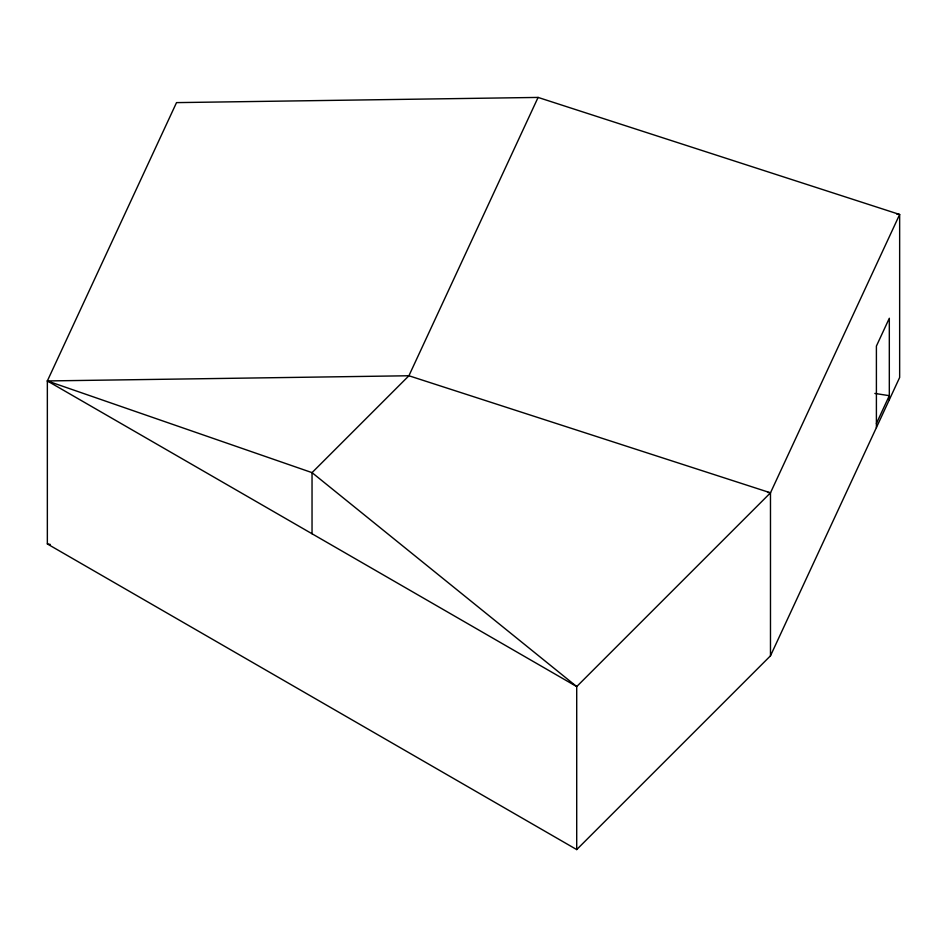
<?xml version="1.0" encoding="UTF-8"?>
<svg xmlns="http://www.w3.org/2000/svg" width="947" height="947" viewBox="0 0 947 947"><rect width="100%" height="100%" fill="white"/><g stroke="black" fill="none" stroke-linecap="round" stroke-linejoin="round"><path stroke-width="1.42" d="M576.711 849.577L576.711 686.575L47.35 380.943L176.521 102.619L538.085 97.423L899.65 214.484L899.65 377.486L770.479 655.821L576.711 849.577L47.35 543.945L47.35 380.943L408.915 375.758L770.479 492.819L770.479 655.821M538.085 97.423L408.915 375.758L312.037 472.636L312.037 533.765M47.35 380.943L312.037 472.636L576.711 686.575L770.479 492.819L899.65 214.484L896.726 214.034M876.401 423.51L889.316 395.68L874.85 393.443M767.555 492.357L770.479 492.819M47.35 543.945L50.274 544.407M889.316 399.752L889.316 318.251L876.401 346.081L876.401 427.582"/></g></svg>
